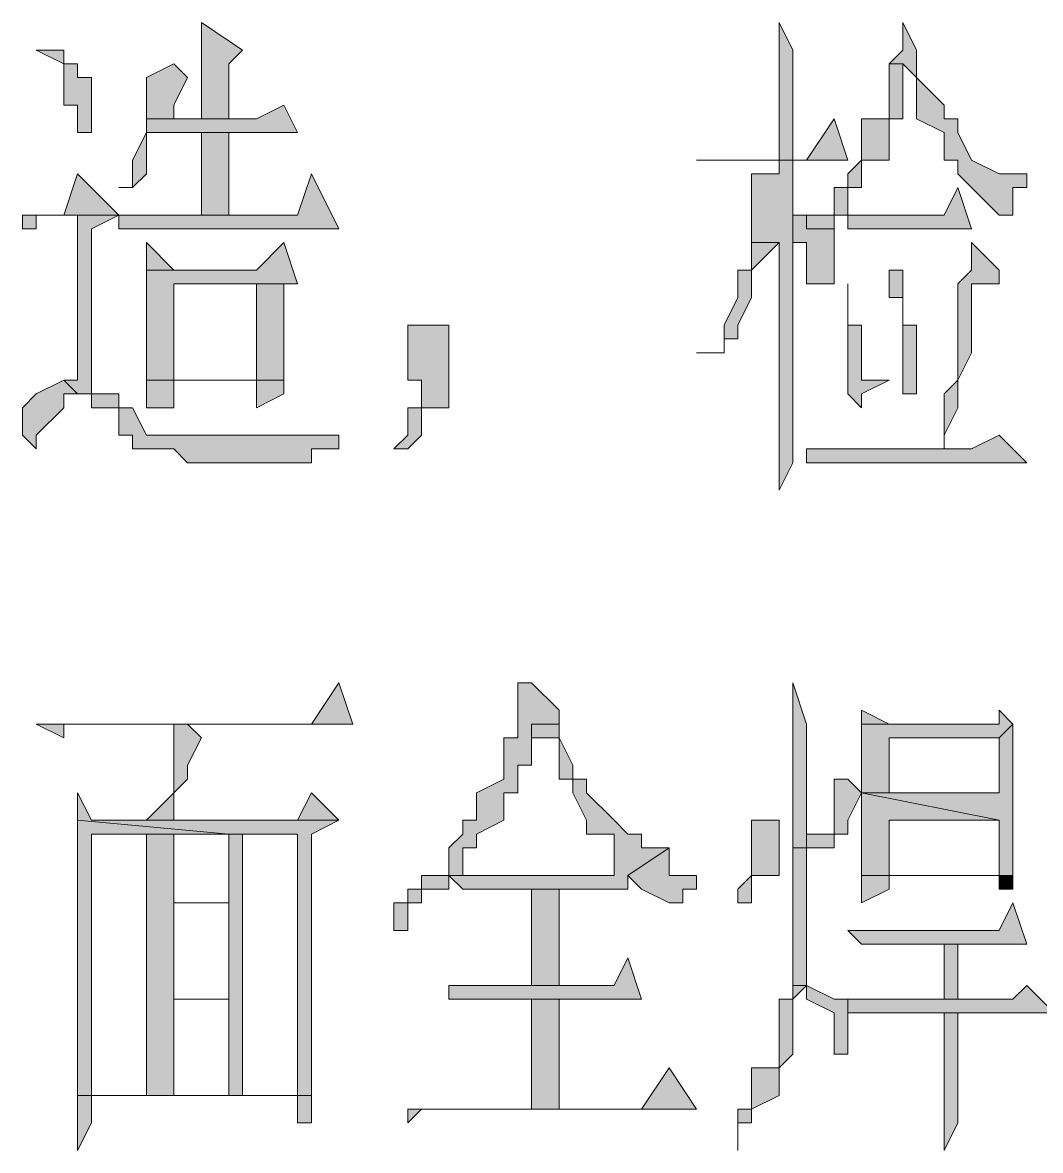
# Model space of a CAD drawing. Header units: millimetres. Extents: x 20 to 821, y 1 to 1134.
# Drawn here: x 669.06 to 682.38, y 607.1 to 621.86 of the extents above; entities that cross this region are included whole.
import ezdxf

# ---------------------------------------------------------------- set-up
doc = ezdxf.new("R2010")
doc.units = ezdxf.units.MM
doc.layers.add('1', color=7, linetype='Continuous')

msp = doc.modelspace()

# ---------------------------------------------------------------- hatches: boundary and pattern name
h = msp.add_hatch(color=0)
h.dxf.hatch_style = 2
h.paths.add_polyline_path([(671.4, 621.861732), (671.4, 620.601732), (671.76, 620.601732), (671.76, 621.321732), (671.94, 621.501732)])
h = msp.add_hatch(color=0)
h.dxf.hatch_style = 2
h.paths.add_polyline_path([(678.96, 621.861732), (678.96, 620.061732), (679.14, 620.061732), (679.14, 621.501732)])
h = msp.add_hatch(color=0)
h.dxf.hatch_style = 2
h.paths.add_polyline_path([(680.58, 621.861732), (680.58, 621.501732), (680.4, 621.321732), (680.58, 621.321732), (680.76, 621.141732), (680.76, 620.601732), (681.12, 620.421732), (681.12, 620.061732), (681.3, 620.061732), (681.3, 619.881732), (681.48, 619.701732), (681.84, 619.341732), (682.02, 619.341732), (682.02, 619.701732), (682.2, 619.701732), (682.2, 619.881732), (681.84, 619.881732), (681.48, 620.061732), (681.3, 620.421732), (681.3, 620.601732), (681.12, 620.601732), (681.12, 620.781732), (680.76, 621.141732), (680.76, 621.501732)])
h = msp.add_hatch(color=0)
h.dxf.hatch_style = 2
h.paths.add_polyline_path([(669.24, 621.501732), (669.6, 621.321732), (669.6, 620.781732), (669.78, 620.781732), (669.78, 620.421732), (669.96, 620.421732), (669.96, 621.141732), (669.78, 621.141732), (669.78, 621.321732), (669.6, 621.321732), (669.6, 621.501732)])
h = msp.add_hatch(color=0)
h.dxf.hatch_style = 2
h.paths.add_polyline_path([(671.04, 621.321732), (670.68, 621.141732), (670.68, 620.601732), (671.04, 620.601732), (671.04, 620.781732), (671.22, 621.141732)])
h = msp.add_hatch(color=0)
h.dxf.hatch_style = 2
h.paths.add_polyline_path([(680.4, 621.321732), (680.4, 620.601732), (680.04, 620.601732), (680.04, 620.061732), (679.86, 619.881732), (679.86, 619.701732), (679.68, 619.701732), (679.68, 619.341732), (679.32, 619.341732), (679.32, 619.161732), (679.68, 619.161732), (679.68, 619.341732), (679.86, 619.341732), (679.86, 619.701732), (680.04, 619.701732), (680.04, 620.061732), (680.4, 620.061732), (680.4, 620.601732), (680.58, 620.601732), (680.58, 621.321732)])
h = msp.add_hatch(color=0)
h.dxf.hatch_style = 2
h.paths.add_polyline_path([(672.48, 620.781732), (672.12, 620.601732), (670.68, 620.601732), (670.68, 620.421732), (670.5, 620.061732), (670.5, 619.701732), (670.32, 619.701732), (670.5, 619.701732), (670.68, 619.881732), (670.68, 620.421732), (671.04, 620.421732), (672.66, 620.421732)])
h = msp.add_hatch(color=0)
h.dxf.hatch_style = 2
h.paths.add_polyline_path([(679.68, 620.601732), (679.32, 620.061732), (677.88, 620.061732), (678.24, 620.061732), (679.86, 620.061732)])
h = msp.add_hatch(color=0)
h.dxf.hatch_style = 2
h.paths.add_polyline_path([(671.4, 619.341732), (671.76, 619.341732), (671.76, 620.421732), (671.4, 620.421732)])
h = msp.add_hatch(color=0)
h.dxf.hatch_style = 2
h.paths.add_polyline_path([(679.14, 620.061732), (678.96, 620.061732), (678.96, 619.881732), (678.6, 619.881732), (678.6, 619.701732), (678.6, 618.981732), (678.96, 618.981732), (678.96, 616.821732), (678.96, 615.741732), (679.14, 616.101732)])
h = msp.add_hatch(color=0)
h.dxf.hatch_style = 2
h.paths.add_polyline_path([(669.78, 619.881732), (669.6, 619.341732), (669.06, 619.341732), (669.06, 619.161732), (669.24, 619.161732), (669.24, 619.341732), (670.32, 619.341732)])
h = msp.add_hatch(color=0)
h.dxf.hatch_style = 2
h.paths.add_polyline_path([(672.84, 619.881732), (672.66, 619.341732), (670.32, 619.341732), (670.32, 619.161732), (673.2, 619.161732)])
h = msp.add_hatch(color=0)
h.dxf.hatch_style = 2
h.paths.add_polyline_path([(681.3, 619.701732), (681.12, 619.341732), (679.86, 619.341732), (679.86, 619.161732), (681.48, 619.161732)])
h = msp.add_hatch(color=0)
h.dxf.hatch_style = 2
h.paths.add_polyline_path([(670.32, 619.341732), (669.78, 619.341732), (669.78, 617.181732), (669.6, 617.181732), (669.78, 617.001732), (669.96, 617.001732), (669.96, 616.821732), (670.32, 616.821732), (670.32, 616.461732), (670.5, 616.461732), (670.5, 616.281732), (671.04, 616.281732), (671.22, 616.101732), (671.4, 616.101732), (672.84, 616.101732), (672.84, 616.281732), (673.2, 616.281732), (673.2, 616.461732), (670.68, 616.461732), (670.5, 616.821732), (670.32, 616.821732), (670.32, 617.001732), (669.96, 617.001732), (669.96, 617.181732), (669.96, 619.161732)])
h = msp.add_hatch(color=0)
h.dxf.hatch_style = 2
h.paths.add_polyline_path([(679.14, 619.341732), (679.14, 618.981732), (679.32, 618.981732), (679.32, 618.441732), (679.68, 618.441732), (679.68, 619.161732), (679.32, 619.161732), (679.32, 619.341732)])
h = msp.add_hatch(color=0)
h.dxf.hatch_style = 2
h.paths.add_polyline_path([(670.68, 618.981732), (670.68, 618.621732), (671.04, 618.621732)])
h = msp.add_hatch(color=0)
h.dxf.hatch_style = 2
h.paths.add_polyline_path([(672.48, 618.981732), (672.12, 618.621732), (670.68, 618.621732), (670.68, 618.441732), (670.68, 617.181732), (672.12, 617.181732), (672.12, 616.821732), (672.48, 617.001732), (672.48, 617.181732), (671.04, 617.181732), (671.04, 618.441732), (672.12, 618.441732), (672.66, 618.441732)])
h = msp.add_hatch(color=0)
h.dxf.hatch_style = 2
h.paths.add_polyline_path([(678.6, 618.981732), (678.6, 618.621732), (678.42, 618.621732), (678.42, 618.261732), (678.24, 617.901732), (678.24, 617.541732), (677.88, 617.541732), (678.24, 617.541732), (678.24, 617.721732), (678.42, 617.721732), (678.42, 617.901732), (678.6, 618.261732), (678.6, 618.621732), (678.96, 618.981732)])
h = msp.add_hatch(color=0)
h.dxf.hatch_style = 2
h.paths.add_polyline_path([(681.48, 618.981732), (681.48, 618.621732), (681.3, 618.441732), (681.3, 617.181732), (681.12, 617.001732), (681.12, 616.281732), (681.12, 616.461732), (681.3, 616.821732), (681.3, 617.181732), (681.48, 617.541732), (681.48, 618.441732), (681.84, 618.441732), (681.84, 618.621732)])
h = msp.add_hatch(color=0)
h.dxf.hatch_style = 2
h.paths.add_polyline_path([(680.4, 618.621732), (680.4, 618.261732), (680.58, 618.261732), (680.58, 617.001732), (680.76, 617.001732), (680.76, 617.721732), (680.76, 617.901732), (680.58, 617.901732), (680.58, 618.261732), (680.58, 618.621732)])
h = msp.add_hatch(color=0)
h.dxf.hatch_style = 2
h.paths.add_polyline_path([(672.66, 618.441732), (672.12, 618.441732), (672.12, 617.181732), (671.04, 617.181732), (672.48, 617.181732), (672.48, 618.441732)])
h = msp.add_hatch(color=0)
h.dxf.hatch_style = 2
h.paths.add_polyline_path([(679.86, 618.441732), (679.86, 617.001732), (680.04, 616.821732), (680.04, 617.001732), (680.4, 617.181732), (680.04, 617.181732), (680.04, 617.541732), (680.04, 617.721732), (680.04, 617.901732), (679.86, 617.901732), (679.86, 618.261732)])
h = msp.add_hatch(color=0)
h.dxf.hatch_style = 2
h.paths.add_polyline_path([(674.28, 617.901732), (674.1, 617.901732), (674.1, 617.721732), (674.1, 617.181732), (674.28, 617.181732), (674.28, 616.821732), (674.1, 616.821732), (674.1, 616.461732), (673.92, 616.281732), (674.1, 616.281732), (674.28, 616.461732), (674.28, 616.821732), (674.64, 616.821732), (674.64, 617.901732)])
h = msp.add_hatch(color=0)
h.dxf.hatch_style = 2
h.paths.add_polyline_path([(669.6, 617.181732), (669.24, 617.001732), (669.06, 616.821732), (669.06, 616.461732), (669.24, 616.281732), (669.24, 616.461732), (669.6, 616.821732), (669.6, 617.001732), (669.78, 617.001732)])
h = msp.add_hatch(color=0)
h.dxf.hatch_style = 2
h.paths.add_polyline_path([(670.68, 617.181732), (670.68, 616.821732), (671.04, 616.821732), (671.04, 617.181732), (672.12, 617.181732)])
h = msp.add_hatch(color=0)
h.dxf.hatch_style = 2
h.paths.add_polyline_path([(673.2, 616.461732), (671.76, 616.461732)])
h = msp.add_hatch(color=0)
h.dxf.hatch_style = 2
h.paths.add_polyline_path([(681.84, 616.461732), (681.48, 616.281732), (679.32, 616.281732), (679.32, 616.101732), (682.2, 616.101732)])
h = msp.add_hatch(color=0)
h.dxf.hatch_style = 2
h.paths.add_polyline_path([(673.2, 613.221732), (672.84, 612.681732), (669.24, 612.681732), (669.6, 612.501732), (669.6, 612.681732), (669.78, 612.681732), (673.38, 612.681732)])
h = msp.add_hatch(color=0)
h.dxf.hatch_style = 2
h.paths.add_polyline_path([(675.72, 613.221732), (675.54, 613.221732), (675.54, 612.861732), (675.54, 612.501732), (675.36, 612.501732), (675.36, 611.961732), (675, 611.781732), (675, 611.421732), (674.82, 611.421732), (674.82, 611.241732), (674.64, 611.061732), (674.64, 610.701732), (674.28, 610.701732), (674.28, 610.521732), (674.1, 610.521732), (674.1, 610.341732), (673.92, 610.341732), (673.92, 609.981732), (674.1, 609.981732), (674.1, 610.341732), (674.28, 610.341732), (674.28, 610.521732), (674.64, 610.521732), (674.64, 610.701732), (674.82, 610.701732), (674.82, 611.061732), (675, 611.061732), (675, 611.241732), (675.36, 611.421732), (675.36, 611.781732), (675.54, 611.781732), (675.54, 612.141732), (675.72, 612.141732), (675.72, 612.681732), (676.08, 612.681732), (676.08, 612.861732)])
h = msp.add_hatch(color=0)
h.dxf.hatch_style = 2
h.paths.add_polyline_path([(679.14, 613.221732), (679.14, 611.061732), (679.32, 611.061732), (679.32, 612.681732)])
h = msp.add_hatch(color=0)
h.dxf.hatch_style = 2
h.paths.add_polyline_path([(680.04, 612.861732), (680.04, 612.681732), (680.4, 612.681732)])
h = msp.add_hatch(color=0)
h.dxf.hatch_style = 2
h.paths.add_polyline_path([(681.84, 612.861732), (681.84, 612.681732), (680.4, 612.681732), (680.04, 612.681732), (680.04, 612.501732), (680.04, 611.781732), (680.4, 611.781732), (680.4, 612.501732), (681.84, 612.501732), (682.02, 612.681732)])
h = msp.add_hatch(color=0)
h.dxf.hatch_style = 2
h.paths.add_polyline_path([(671.22, 612.681732), (671.04, 612.681732), (671.04, 612.501732), (671.04, 611.781732), (670.68, 611.421732), (671.04, 611.421732), (671.04, 611.781732), (671.22, 611.961732), (671.22, 612.141732), (671.4, 612.501732)])
h = msp.add_hatch(color=0)
h.dxf.hatch_style = 2
h.paths.add_polyline_path([(676.08, 612.681732), (675.72, 612.681732), (675.72, 612.501732), (676.08, 612.501732), (676.08, 612.141732), (676.08, 611.961732), (676.26, 611.961732), (676.26, 611.781732), (676.44, 611.421732), (676.44, 611.241732), (676.8, 611.241732), (676.8, 610.701732), (674.64, 610.701732), (674.82, 610.521732), (676.98, 610.521732), (676.98, 610.701732), (677.52, 611.061732), (677.16, 611.061732), (677.16, 611.241732), (676.98, 611.241732), (676.8, 611.421732), (676.44, 611.781732), (676.44, 611.961732), (676.26, 611.961732), (676.26, 612.141732), (676.08, 612.501732)])
h = msp.add_hatch(color=0)
h.dxf.hatch_style = 2
h.paths.add_polyline_path([(682.02, 612.681732), (681.84, 612.501732), (681.84, 611.781732), (680.4, 611.781732), (680.04, 611.781732), (681.84, 611.421732), (681.84, 610.701732), (680.4, 610.701732), (680.04, 610.701732), (680.04, 610.521732), (680.04, 610.341732), (680.4, 610.521732), (680.4, 610.701732), (681.84, 610.701732), (682.02, 610.701732), (682.02, 611.061732), (682.02, 612.141732), (682.02, 612.501732)])
h = msp.add_hatch(color=0)
h.dxf.hatch_style = 2
h.paths.add_polyline_path([(679.86, 611.961732), (679.68, 611.961732), (679.68, 611.781732), (679.68, 611.241732), (679.32, 611.241732), (679.32, 611.061732), (679.14, 611.061732), (679.14, 609.261732), (679.32, 609.261732), (679.32, 609.081732), (679.68, 608.901732), (679.68, 608.361732), (679.86, 608.361732), (679.86, 609.081732), (679.68, 609.081732), (679.32, 609.261732), (679.32, 611.061732), (679.68, 611.061732), (679.68, 611.241732), (679.86, 611.241732), (679.86, 611.421732), (680.04, 611.781732)])
h = msp.add_hatch(color=0)
h.dxf.hatch_style = 2
h.paths.add_polyline_path([(669.78, 611.781732), (669.78, 611.421732), (671.76, 611.241732), (672.66, 611.241732), (672.66, 607.821732), (671.94, 607.821732), (672.84, 607.821732), (672.84, 610.341732), (672.84, 610.521732), (672.84, 611.241732), (673.2, 611.421732), (669.96, 611.421732)])
h = msp.add_hatch(color=0)
h.dxf.hatch_style = 2
h.paths.add_polyline_path([(672.84, 611.781732), (672.66, 611.421732), (669.96, 611.421732), (673.2, 611.421732)])
h = msp.add_hatch(color=0)
h.dxf.hatch_style = 2
h.paths.add_polyline_path([(680.04, 611.781732), (680.04, 610.701732), (680.4, 610.701732), (680.4, 611.421732), (681.84, 611.421732)])
h = msp.add_hatch(color=0)
h.dxf.hatch_style = 2
h.paths.add_polyline_path([(669.78, 611.421732), (669.78, 607.821732), (672.66, 607.821732), (672.66, 607.461732), (672.84, 607.461732), (672.84, 607.641732), (672.84, 607.821732), (671.94, 607.821732), (669.96, 607.821732), (669.96, 611.241732), (671.76, 611.241732)])
h = msp.add_hatch(color=0)
h.dxf.hatch_style = 2
h.paths.add_polyline_path([(678.96, 611.421732), (678.6, 611.421732), (678.6, 611.241732), (678.6, 610.701732), (678.42, 610.521732), (678.42, 610.341732), (678.6, 610.341732), (678.6, 610.701732), (678.96, 610.701732)])
h = msp.add_hatch(color=0)
h.dxf.hatch_style = 2
h.paths.add_polyline_path([(671.04, 611.241732), (670.68, 611.241732), (670.68, 607.821732), (669.96, 607.821732), (671.04, 607.821732), (671.04, 609.081732), (671.76, 609.081732), (671.04, 609.081732), (671.04, 610.341732), (671.76, 610.341732), (671.04, 610.341732)])
h = msp.add_hatch(color=0)
h.dxf.hatch_style = 2
h.paths.add_polyline_path([(671.76, 611.241732), (671.76, 610.341732), (671.04, 610.341732), (671.76, 610.341732), (671.76, 609.081732), (671.04, 609.081732), (671.76, 609.081732), (671.76, 607.821732), (671.04, 607.821732), (671.94, 607.821732), (671.94, 611.241732), (672.66, 611.241732)])
h = msp.add_hatch(color=0)
h.dxf.hatch_style = 2
h.paths.add_polyline_path([(677.52, 611.061732), (676.98, 610.701732), (677.16, 610.521732), (677.52, 610.341732), (677.7, 610.341732), (677.7, 610.521732), (677.88, 610.521732), (677.88, 610.701732), (677.52, 610.701732)])
h = msp.add_hatch(color=0)
h.dxf.hatch_style = 2
h.paths.add_polyline_path([(682.02, 610.701732), (681.84, 610.701732), (681.84, 610.521732), (682.02, 610.521732)])
h = msp.add_hatch(color=0)
h.dxf.hatch_style = 2
h.paths.add_polyline_path([(675.72, 609.261732), (676.08, 609.261732), (676.08, 610.521732), (675.72, 610.521732)])
h = msp.add_hatch(color=0)
h.dxf.hatch_style = 2
h.paths.add_polyline_path([(682.02, 610.341732), (681.84, 609.981732), (679.86, 609.981732), (680.04, 609.801732), (682.2, 609.801732)])
h = msp.add_hatch(color=0)
h.dxf.hatch_style = 2
h.paths.add_polyline_path([(681.12, 609.081732), (681.3, 609.081732), (681.3, 609.801732), (681.12, 609.801732)])
h = msp.add_hatch(color=0)
h.dxf.hatch_style = 2
h.paths.add_polyline_path([(676.98, 609.621732), (676.8, 609.261732), (674.64, 609.261732), (674.64, 609.081732), (677.16, 609.081732)])
h = msp.add_hatch(color=0)
h.dxf.hatch_style = 2
h.paths.add_polyline_path([(679.14, 609.261732), (679.14, 609.081732), (678.96, 609.081732), (678.96, 608.181732), (678.6, 608.181732), (678.6, 607.641732), (678.42, 607.641732), (678.42, 607.101732), (678.42, 607.461732), (678.6, 607.461732), (678.6, 607.641732), (678.96, 607.821732), (678.96, 608.181732), (679.14, 608.361732), (679.14, 609.081732), (679.32, 609.261732)])
h = msp.add_hatch(color=0)
h.dxf.hatch_style = 2
h.paths.add_polyline_path([(682.2, 609.261732), (682.02, 609.081732), (679.86, 609.081732), (679.86, 608.901732), (682.56, 608.901732)])
h = msp.add_hatch(color=0)
h.dxf.hatch_style = 2
h.paths.add_polyline_path([(675.72, 607.641732), (676.08, 607.641732), (676.08, 609.081732), (675.72, 609.081732)])
h = msp.add_hatch(color=0)
h.dxf.hatch_style = 2
h.paths.add_polyline_path([(681.3, 608.901732), (681.12, 608.901732), (681.12, 608.541732), (681.12, 607.101732), (681.3, 607.461732)])
h = msp.add_hatch(color=0)
h.dxf.hatch_style = 2
h.paths.add_polyline_path([(677.52, 608.181732), (677.16, 607.641732), (674.1, 607.641732), (674.1, 607.461732), (674.28, 607.641732), (677.88, 607.641732)])
h = msp.add_hatch(color=0)
h.dxf.hatch_style = 2
h.paths.add_polyline_path([(669.78, 607.821732), (669.78, 607.101732), (669.96, 607.461732), (669.96, 607.821732), (672.66, 607.821732)])

# ---------------------------------------------------------------- linework, layer by layer
at = {"layer": '1', "color": 0, "lineweight": 5}
for points in [[(671.4, 621.861732), (671.4, 620.601732), (671.76, 620.601732), (671.76, 621.321732), (671.94, 621.501732), (671.4, 621.861732)], [(678.96, 621.861732), (678.96, 620.061732), (679.14, 620.061732), (679.14, 621.501732), (678.96, 621.861732)], [(680.58, 621.861732), (680.58, 621.501732), (680.4, 621.321732), (680.58, 621.321732), (680.76, 621.141732), (680.76, 620.601732), (681.12, 620.421732), (681.12, 620.061732), (681.3, 620.061732), (681.3, 619.881732), (681.48, 619.701732), (681.84, 619.341732), (682.02, 619.341732), (682.02, 619.701732), (682.2, 619.701732), (682.2, 619.881732), (681.84, 619.881732), (681.48, 620.061732), (681.3, 620.421732), (681.3, 620.601732), (681.12, 620.601732), (681.12, 620.781732), (680.76, 621.141732), (680.76, 621.501732), (680.58, 621.861732)], [(669.24, 621.501732), (669.6, 621.321732), (669.6, 620.781732), (669.78, 620.781732), (669.78, 620.421732), (669.96, 620.421732), (669.96, 621.141732), (669.78, 621.141732), (669.78, 621.321732), (669.6, 621.321732), (669.6, 621.501732), (669.24, 621.501732)], [(671.04, 621.321732), (670.68, 621.141732), (670.68, 620.601732), (671.04, 620.601732), (671.04, 620.781732), (671.22, 621.141732), (671.04, 621.321732)], [(680.4, 621.321732), (680.4, 620.601732), (680.04, 620.601732), (680.04, 620.061732), (679.86, 619.881732), (679.86, 619.701732), (679.68, 619.701732), (679.68, 619.341732), (679.32, 619.341732), (679.32, 619.161732), (679.68, 619.161732), (679.68, 619.341732), (679.86, 619.341732), (679.86, 619.701732), (680.04, 619.701732), (680.04, 620.061732), (680.4, 620.061732), (680.4, 620.601732), (680.58, 620.601732), (680.58, 621.321732), (680.4, 621.321732)], [(672.48, 620.781732), (672.12, 620.601732), (670.68, 620.601732), (670.68, 620.421732), (670.5, 620.061732), (670.5, 619.701732), (670.32, 619.701732), (670.5, 619.701732), (670.68, 619.881732), (670.68, 620.421732), (671.04, 620.421732), (672.66, 620.421732), (672.48, 620.781732)], [(679.68, 620.601732), (679.32, 620.061732), (677.88, 620.061732), (678.24, 620.061732), (679.86, 620.061732), (679.68, 620.601732)], [(671.4, 619.341732), (671.76, 619.341732), (671.76, 620.421732), (671.4, 620.421732), (671.4, 619.341732)], [(679.14, 620.061732), (678.96, 620.061732), (678.96, 619.881732), (678.6, 619.881732), (678.6, 619.701732), (678.6, 618.981732), (678.96, 618.981732), (678.96, 616.821732), (678.96, 616.821732), (678.96, 615.741732), (679.14, 616.101732), (679.14, 620.061732)], [(669.78, 619.881732), (669.6, 619.341732), (669.06, 619.341732), (669.06, 619.161732), (669.24, 619.161732), (669.24, 619.341732), (670.32, 619.341732), (669.78, 619.881732)], [(672.84, 619.881732), (672.66, 619.341732), (670.32, 619.341732), (670.32, 619.161732), (673.2, 619.161732), (672.84, 619.881732)], [(681.3, 619.701732), (681.12, 619.341732), (679.86, 619.341732), (679.86, 619.161732), (681.48, 619.161732), (681.3, 619.701732)], [(670.32, 619.341732), (669.78, 619.341732), (669.78, 617.181732), (669.6, 617.181732), (669.78, 617.001732), (669.96, 617.001732), (669.96, 616.821732), (670.32, 616.821732), (670.32, 616.461732), (670.5, 616.461732), (670.5, 616.281732), (671.04, 616.281732), (671.22, 616.101732), (671.4, 616.101732), (672.84, 616.101732), (672.84, 616.281732), (673.2, 616.281732), (673.2, 616.461732), (670.68, 616.461732), (670.5, 616.821732), (670.32, 616.821732), (670.32, 617.001732), (669.96, 617.001732), (669.96, 617.181732), (669.96, 619.161732), (670.32, 619.341732)], [(679.14, 619.341732), (679.14, 618.981732), (679.32, 618.981732), (679.32, 618.441732), (679.68, 618.441732), (679.68, 619.161732), (679.32, 619.161732), (679.32, 619.341732), (679.14, 619.341732)], [(670.68, 618.981732), (670.68, 618.621732), (671.04, 618.621732), (670.68, 618.981732)], [(672.48, 618.981732), (672.12, 618.621732), (670.68, 618.621732), (670.68, 618.441732), (670.68, 617.181732), (672.12, 617.181732), (672.12, 616.821732), (672.48, 617.001732), (672.48, 617.181732), (671.04, 617.181732), (671.04, 618.441732), (672.12, 618.441732), (672.66, 618.441732), (672.48, 618.981732)], [(678.6, 618.981732), (678.6, 618.621732), (678.42, 618.621732), (678.42, 618.261732), (678.24, 617.901732), (678.24, 617.541732), (677.88, 617.541732), (678.24, 617.541732), (678.24, 617.721732), (678.42, 617.721732), (678.42, 617.901732), (678.6, 618.261732), (678.6, 618.621732), (678.6, 618.621732), (678.96, 618.981732), (678.6, 618.981732)], [(681.48, 618.981732), (681.48, 618.621732), (681.3, 618.441732), (681.3, 617.181732), (681.12, 617.001732), (681.12, 616.281732), (681.12, 616.461732), (681.3, 616.821732), (681.3, 616.821732), (681.3, 617.181732), (681.48, 617.541732), (681.48, 618.441732), (681.84, 618.441732), (681.84, 618.621732), (681.48, 618.981732)], [(680.4, 618.621732), (680.4, 618.261732), (680.58, 618.261732), (680.58, 617.001732), (680.76, 617.001732), (680.76, 617.721732), (680.76, 617.901732), (680.58, 617.901732), (680.58, 618.261732), (680.58, 618.621732), (680.4, 618.621732)], [(672.66, 618.441732), (672.12, 618.441732), (672.12, 617.181732), (671.04, 617.181732), (672.48, 617.181732), (672.48, 618.441732), (672.66, 618.441732)], [(679.86, 618.441732), (679.86, 617.001732), (680.04, 616.821732), (680.04, 617.001732), (680.4, 617.181732), (680.04, 617.181732), (680.04, 617.541732), (680.04, 617.721732), (680.04, 617.901732), (679.86, 617.901732), (679.86, 618.261732), (679.86, 618.441732)], [(674.28, 617.901732), (674.1, 617.901732), (674.1, 617.721732), (674.1, 617.181732), (674.28, 617.181732), (674.28, 616.821732), (674.1, 616.821732), (674.1, 616.461732), (673.92, 616.281732), (674.1, 616.281732), (674.1, 616.281732), (674.28, 616.461732), (674.28, 616.821732), (674.64, 616.821732), (674.64, 617.901732), (674.28, 617.901732)], [(669.6, 617.181732), (669.24, 617.001732), (669.06, 616.821732), (669.06, 616.461732), (669.24, 616.281732), (669.24, 616.461732), (669.6, 616.821732), (669.6, 617.001732), (669.78, 617.001732), (669.6, 617.181732)], [(670.68, 617.181732), (670.68, 616.821732), (671.04, 616.821732), (671.04, 617.181732), (672.12, 617.181732), (670.68, 617.181732)], [(673.2, 616.461732), (671.76, 616.461732), (673.2, 616.461732)], [(681.84, 616.461732), (681.48, 616.281732), (679.32, 616.281732), (679.32, 616.101732), (682.2, 616.101732), (681.84, 616.461732)], [(673.2, 613.221732), (672.84, 612.681732), (669.24, 612.681732), (669.6, 612.501732), (669.6, 612.681732), (669.78, 612.681732), (673.38, 612.681732), (673.2, 613.221732)], [(675.72, 613.221732), (675.54, 613.221732), (675.54, 612.861732), (675.54, 612.501732), (675.36, 612.501732), (675.36, 611.961732), (675, 611.781732), (675, 611.421732), (674.82, 611.421732), (674.82, 611.241732), (674.64, 611.061732), (674.64, 610.701732), (674.28, 610.701732), (674.28, 610.521732), (674.1, 610.521732), (674.1, 610.341732), (673.92, 610.341732), (673.92, 609.981732), (674.1, 609.981732), (674.1, 610.341732), (674.28, 610.341732), (674.28, 610.521732), (674.64, 610.521732), (674.64, 610.701732), (674.82, 610.701732), (674.82, 611.061732), (675, 611.061732), (675, 611.241732), (675.36, 611.421732), (675.36, 611.781732), (675.54, 611.781732), (675.54, 612.141732), (675.72, 612.141732), (675.72, 612.681732), (676.08, 612.681732), (676.08, 612.861732), (675.72, 613.221732)], [(679.14, 613.221732), (679.14, 611.061732), (679.32, 611.061732), (679.32, 612.681732), (679.14, 613.221732)], [(680.04, 612.861732), (680.04, 612.681732), (680.4, 612.681732), (680.04, 612.861732)], [(681.84, 612.861732), (681.84, 612.681732), (680.4, 612.681732), (680.04, 612.681732), (680.04, 612.501732), (680.04, 611.781732), (680.4, 611.781732), (680.4, 612.501732), (681.84, 612.501732), (682.02, 612.681732), (681.84, 612.861732)], [(671.22, 612.681732), (671.04, 612.681732), (671.04, 612.501732), (671.04, 611.781732), (670.68, 611.421732), (671.04, 611.421732), (671.04, 611.781732), (671.22, 611.961732), (671.22, 612.141732), (671.4, 612.501732), (671.22, 612.681732)], [(676.08, 612.681732), (675.72, 612.681732), (675.72, 612.501732), (676.08, 612.501732), (676.08, 612.141732), (676.08, 611.961732), (676.26, 611.961732), (676.26, 611.781732), (676.44, 611.421732), (676.44, 611.241732), (676.8, 611.241732), (676.8, 610.701732), (674.64, 610.701732), (674.82, 610.521732), (676.98, 610.521732), (676.98, 610.701732), (677.52, 611.061732), (677.16, 611.061732), (677.16, 611.241732), (676.98, 611.241732), (676.8, 611.421732), (676.44, 611.781732), (676.44, 611.961732), (676.26, 611.961732), (676.26, 612.141732), (676.08, 612.501732), (676.08, 612.681732)], [(682.02, 612.681732), (681.84, 612.501732), (681.84, 611.781732), (680.4, 611.781732), (680.04, 611.781732), (681.84, 611.421732), (681.84, 610.701732), (680.4, 610.701732), (680.04, 610.701732), (680.04, 610.521732), (680.04, 610.341732), (680.4, 610.521732), (680.4, 610.701732), (681.84, 610.701732), (682.02, 610.701732), (682.02, 611.061732), (682.02, 612.141732), (682.02, 612.501732), (682.02, 612.681732)], [(679.86, 611.961732), (679.68, 611.961732), (679.68, 611.781732), (679.68, 611.241732), (679.32, 611.241732), (679.32, 611.061732), (679.14, 611.061732), (679.14, 609.261732), (679.32, 609.261732), (679.32, 609.081732), (679.32, 609.081732), (679.68, 608.901732), (679.68, 608.361732), (679.86, 608.361732), (679.86, 609.081732), (679.68, 609.081732), (679.32, 609.261732), (679.32, 611.061732), (679.68, 611.061732), (679.68, 611.241732), (679.86, 611.241732), (679.86, 611.421732), (680.04, 611.781732), (679.86, 611.961732)], [(669.78, 611.781732), (669.78, 611.421732), (671.76, 611.241732), (672.66, 611.241732), (672.66, 607.821732), (671.94, 607.821732), (672.84, 607.821732), (672.84, 610.341732), (672.84, 610.521732), (672.84, 611.241732), (673.2, 611.421732), (669.96, 611.421732), (669.78, 611.781732)], [(672.84, 611.781732), (672.66, 611.421732), (669.96, 611.421732), (673.2, 611.421732), (672.84, 611.781732)], [(680.04, 611.781732), (680.04, 610.701732), (680.4, 610.701732), (680.4, 611.421732), (681.84, 611.421732), (680.04, 611.781732)], [(669.78, 611.421732), (669.78, 607.821732), (672.66, 607.821732), (672.66, 607.461732), (672.84, 607.461732), (672.84, 607.641732), (672.84, 607.821732), (671.94, 607.821732), (669.96, 607.821732), (669.96, 611.241732), (671.76, 611.241732), (669.78, 611.421732)], [(678.96, 611.421732), (678.6, 611.421732), (678.6, 611.241732), (678.6, 610.701732), (678.42, 610.521732), (678.42, 610.341732), (678.6, 610.341732), (678.6, 610.701732), (678.96, 610.701732), (678.96, 611.421732)], [(671.04, 611.241732), (670.68, 611.241732), (670.68, 607.821732), (669.96, 607.821732), (671.04, 607.821732), (671.04, 609.081732), (671.76, 609.081732), (671.04, 609.081732), (671.04, 610.341732), (671.76, 610.341732), (671.04, 610.341732), (671.04, 611.241732)], [(671.76, 611.241732), (671.76, 610.341732), (671.04, 610.341732), (671.76, 610.341732), (671.76, 609.081732), (671.04, 609.081732), (671.76, 609.081732), (671.76, 607.821732), (671.04, 607.821732), (671.94, 607.821732), (671.94, 611.241732), (672.66, 611.241732), (671.76, 611.241732)], [(677.52, 611.061732), (676.98, 610.701732), (677.16, 610.521732), (677.52, 610.341732), (677.7, 610.341732), (677.7, 610.521732), (677.88, 610.521732), (677.88, 610.701732), (677.52, 610.701732), (677.52, 611.061732)], [(682.02, 610.701732), (681.84, 610.701732), (681.84, 610.521732), (682.02, 610.521732), (682.02, 610.701732)], [(675.72, 609.261732), (676.08, 609.261732), (676.08, 610.521732), (675.72, 610.521732), (675.72, 609.261732)], [(682.02, 610.341732), (681.84, 609.981732), (679.86, 609.981732), (680.04, 609.801732), (682.2, 609.801732), (682.02, 610.341732)], [(681.12, 609.081732), (681.3, 609.081732), (681.3, 609.801732), (681.12, 609.801732), (681.12, 609.081732)], [(676.98, 609.621732), (676.8, 609.261732), (674.64, 609.261732), (674.64, 609.081732), (677.16, 609.081732), (676.98, 609.621732)], [(679.14, 609.261732), (679.14, 609.081732), (678.96, 609.081732), (678.96, 608.181732), (678.6, 608.181732), (678.6, 607.641732), (678.42, 607.641732), (678.42, 607.101732), (678.42, 607.461732), (678.6, 607.461732), (678.6, 607.641732), (678.96, 607.821732), (678.96, 608.181732), (679.14, 608.361732), (679.14, 609.081732), (679.32, 609.261732), (679.14, 609.261732)], [(682.2, 609.261732), (682.02, 609.081732), (679.86, 609.081732), (679.86, 608.901732), (682.56, 608.901732), (682.2, 609.261732)], [(675.72, 607.641732), (676.08, 607.641732), (676.08, 609.081732), (675.72, 609.081732), (675.72, 607.641732)], [(681.3, 608.901732), (681.12, 608.901732), (681.12, 608.541732), (681.12, 607.101732), (681.3, 607.461732), (681.3, 608.901732)], [(677.52, 608.181732), (677.16, 607.641732), (674.1, 607.641732), (674.1, 607.461732), (674.28, 607.641732), (677.88, 607.641732), (677.52, 608.181732)], [(669.78, 607.821732), (669.78, 607.101732), (669.96, 607.461732), (669.96, 607.821732), (672.66, 607.821732), (669.78, 607.821732)]]:
    msp.add_lwpolyline(points, dxfattribs=at)

doc.saveas('drawing.dxf')
